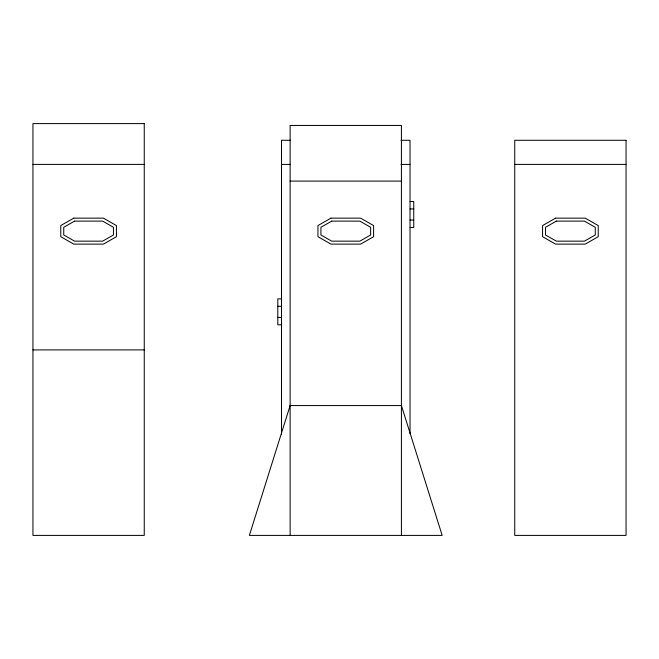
<?xml version="1.0" encoding="UTF-8"?>
<svg xmlns="http://www.w3.org/2000/svg" width="659" height="659" viewBox="0 0 659 659"><rect width="100%" height="100%" fill="white"/><g stroke="black" fill="none" stroke-linecap="round" stroke-linejoin="round"><path stroke-width="0.99" d="M290.57 140.285L281.508 140.285L281.508 434.693M400.977 140.285L410.03 140.285L410.03 433.663M32.95 164.404L144.255 164.404M281.508 164.404L290.57 164.404M400.977 164.404L410.03 164.404M514.745 164.404L626.05 164.404M290.125 181.101L401.422 181.101M410.03 201.506L413.745 201.506L413.745 227.47L410.03 227.47M410.03 208.919L413.745 208.919M410.03 220.057L413.745 220.057M281.508 298.873L277.801 298.873L277.801 324.838L281.508 324.838M277.801 306.295L281.508 306.295M277.801 317.424L281.508 317.424M32.95 349.904L144.255 349.904M401.422 535.405L401.422 125.449L290.125 125.449L290.125 535.405M290.125 405.557L249.382 535.405L442.164 535.405L401.422 405.557L290.125 405.557M73.759 218.145L60.776 225.567L60.776 236.696L73.759 244.118L103.438 244.118L116.429 236.696L116.429 225.567L103.438 218.145L73.759 218.145M74.549 221.119L63.742 227.289L63.742 234.975L74.549 241.153L102.656 241.153L113.455 234.975L113.455 227.289L102.656 221.119L74.549 221.119M330.933 218.145L317.951 225.567L317.951 236.696L330.933 244.118L360.613 244.118L373.595 236.696L373.595 225.567L360.613 218.145L330.933 218.145M331.724 221.119L320.917 227.289L320.917 234.975L331.724 241.153L359.822 241.153L370.63 234.975L370.63 227.289L359.822 221.119L331.724 221.119M555.562 218.145L542.571 225.567L542.571 236.696L555.562 244.118L585.241 244.118L598.224 236.696L598.224 225.567L585.241 218.145L555.562 218.145M556.344 221.119L545.545 227.289L545.545 234.975L556.344 241.153L584.451 241.153L595.258 234.975L595.258 227.289L584.451 221.119L556.344 221.119M144.255 123.595L32.95 123.595L32.95 535.405L144.255 535.405L144.255 123.595M626.05 140.285L514.745 140.285L514.745 535.405L626.05 535.405L626.05 140.285"/></g></svg>
